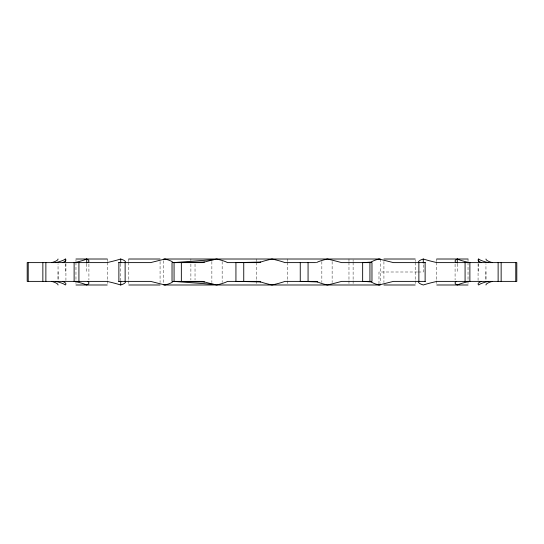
<?xml version="1.0" encoding="UTF-8"?>
<svg xmlns="http://www.w3.org/2000/svg" width="544" height="544" viewBox="0 0 544 544"><rect width="100%" height="100%" fill="white"/><g stroke="black" fill="none" stroke-linecap="round" stroke-linejoin="round"><path stroke-width="0.41" stroke-dasharray="2.72 2.04" d="M58.079 272L58.058 280.119L58.045 263.881M485.921 272L485.942 280.119L485.955 263.881M417.438 272L378.978 272L378.978 284.988M418.268 272L423.286 272L423.286 263.881M478.666 263.881L478.666 272M478.074 263.568L478.074 280.432M468.03 259.012L468.03 261.528M468.03 262.364L468.03 279.963M468.03 280.799L468.03 284.152M457.286 263.881L457.286 272M455.083 264.132L455.083 279.868M436.764 259.012L436.764 261.528M436.764 262.364L436.764 279.963M436.764 280.799L436.764 284.152M415.194 259.848L415.194 261.528M415.194 262.364L415.194 279.963M415.194 280.799L415.194 284.152M383.928 261.528L383.928 282.472M380.242 259.012L380.242 283.315M353.117 259.848L353.117 261.528M353.117 262.364L353.117 279.963M353.117 280.799L353.117 284.152M348.969 259.012L348.969 261.528M348.969 262.364L348.969 279.963M348.969 280.799L348.969 284.152M332.132 261.528L332.132 282.472M321.844 261.528L321.844 282.472M287.633 259.012L287.633 261.528M287.633 262.364L287.633 279.963M287.633 280.799L287.633 284.152M256.367 259.012L256.367 261.528M256.367 262.364L256.367 279.963M256.367 280.799L256.367 284.152M222.156 261.528L222.156 282.472M211.868 261.528L211.868 282.472M195.031 264.037L195.031 279.963M190.883 259.012L190.883 260.685M190.883 264.037L190.883 279.963M163.758 260.685L163.758 283.315M160.072 261.528L160.072 282.472M128.806 259.012L128.806 261.528M128.806 262.364L128.806 279.963M128.806 280.799L128.806 284.152M120.714 263.881L120.714 280.119M107.236 259.012L107.236 261.528M107.236 262.364L107.236 279.963M107.236 280.799L107.236 284.152M88.917 264.132L88.917 279.868M86.714 263.881L86.714 272M75.97 259.848L75.97 261.528M75.97 262.364L75.97 279.963M75.97 280.799L75.97 284.152M65.926 263.568L65.926 280.432M65.334 263.881L65.334 272"/><path stroke-width="0.82" d="M370.94 262.616L371.43 262.045A16.857 3.393 -7.9 0 1 378.978 259.012L393.414 262.616L425.374 262.616M315.676 262.616L284.974 262.616A16.857 1.802 12.6 0 0 272 259.012A16.857 1.802 -12.6 0 0 260.678 262.045L259.026 262.616L227.501 262.616A16.857 2.686 10.6 0 0 216.628 259.012A16.857 0.796 -13.7 0 0 204.517 262.045L202.436 262.616L172.033 262.616L172.033 281.384L202.436 281.384L204.517 281.955A16.857 0.796 13.7 0 0 216.628 284.988A16.857 2.686 -10.6 0 0 227.501 281.384L259.026 281.384L260.678 281.955A16.857 1.802 12.6 0 0 272 284.988A16.857 1.802 -12.6 0 0 284.974 281.384L316.499 281.384L317.608 281.955A16.857 2.686 10.6 0 0 327.372 284.988A16.857 0.796 -13.7 0 0 341.564 281.384L371.967 281.384L371.967 262.616L341.564 262.616A16.857 0.796 13.7 0 0 327.372 259.012A16.857 2.686 -10.6 0 0 316.499 262.616M363.868 262.616L371.43 262.045M173.407 262.616L214.166 259.59M237.232 262.616L260.678 262.045M175.277 262.616L204.517 262.045M75.97 259.012L107.236 259.012M128.806 259.012L160.072 259.012M163.758 259.012L380.242 259.012M383.928 259.012L415.194 259.012M436.764 259.012L468.03 259.012M118.626 262.616L150.586 262.616L165.022 259.012A16.857 3.393 7.9 0 1 173.06 262.616M118.626 281.384L150.586 281.384L165.022 284.988A16.857 3.393 -7.9 0 0 173.06 281.384M425.374 281.384L393.414 281.384L378.978 284.988A16.857 3.393 7.9 0 1 371.43 281.955L363.868 281.384M75.97 284.988L107.236 284.988M128.806 284.988L160.072 284.988M163.758 284.988L380.242 284.988M383.928 284.988L415.194 284.988M436.764 284.988L468.03 284.988M175.277 281.384L204.517 281.955M237.232 281.384L260.678 281.955M301.56 281.384L317.608 281.955M173.407 281.384L214.166 284.41M370.94 281.384L371.43 281.955M515.773 262.616L515.773 281.384M501.146 262.616L501.146 281.384M498.127 262.616L498.127 281.384M488.199 262.616A16.857 3.067 9.3 0 1 478.666 259.012L478.666 261.446M469.88 262.616L469.88 281.384M465.079 262.616L465.079 281.384M469.316 262.616A16.857 2.264 11.7 0 1 457.286 259.012L457.286 263.072M425.122 262.616L425.122 281.384M418.635 281.384A16.857 3.862 4.6 0 0 423.286 284.988A16.857 1.312 -13.3 0 1 436.988 281.384L516.8 281.384L516.8 262.616L436.988 262.616A16.857 1.312 13.3 0 1 423.286 259.012L423.286 263.072M418.866 262.616L418.866 281.384M369.934 262.616L369.934 281.384M362.651 262.616L362.651 281.384M308.067 262.616L308.067 281.384M300.254 262.616L300.254 281.384M243.746 262.616L243.746 281.384M235.933 262.616L235.933 281.384M181.349 262.616L181.349 281.384M174.066 262.616L174.066 281.384M125.134 262.616L125.134 281.384M125.365 281.384A16.857 3.862 -4.6 0 1 120.714 284.988A16.857 1.312 13.3 0 0 107.012 281.384L27.2 281.384L27.2 262.616L107.012 262.616A16.857 1.312 -13.3 0 0 120.714 259.012L120.714 263.072M120.714 280.928L120.714 284.988M118.878 262.616L118.878 281.384M74.684 262.616A16.857 2.264 -11.7 0 0 86.714 259.012L86.714 263.072M78.921 262.616L78.921 281.384M74.12 262.616L74.12 281.384M55.801 262.616A16.857 3.067 -9.3 0 0 65.334 259.012L65.334 261.446M45.873 262.616L45.873 281.384M42.854 262.616L42.854 281.384M28.227 262.616L28.227 281.384M485.955 284.988A16.857 3.658 -6.3 0 1 492.354 281.384M488.199 281.384A16.857 3.067 -9.3 0 0 478.666 284.988A16.857 3.998 -2.8 0 1 481.488 281.384M469.316 281.384A16.857 2.264 -11.7 0 0 457.286 284.988A16.857 4.073 0.9 0 1 456.341 281.384M87.659 281.384A16.857 4.073 -0.9 0 1 86.714 284.988A16.857 2.264 11.7 0 0 74.684 281.384M55.801 281.384A16.857 3.067 9.3 0 1 65.334 284.988A16.857 3.998 2.8 0 0 62.512 281.384M51.646 281.384A16.857 3.658 6.3 0 1 58.045 284.988M58.045 259.012A16.857 3.658 -6.3 0 1 51.646 262.616M65.334 259.012A16.857 3.998 -2.8 0 1 62.512 262.616M492.354 262.616A16.857 3.658 6.3 0 1 485.955 259.012M481.488 262.616A16.857 3.998 2.8 0 1 478.666 259.012M456.341 262.616A16.857 4.073 -0.9 0 1 457.286 259.012M418.635 262.616A16.857 3.862 -4.6 0 1 423.286 259.012M120.714 259.012A16.857 3.862 4.6 0 1 125.365 262.616M86.714 259.012A16.857 4.073 0.9 0 1 87.659 262.616"/></g></svg>
